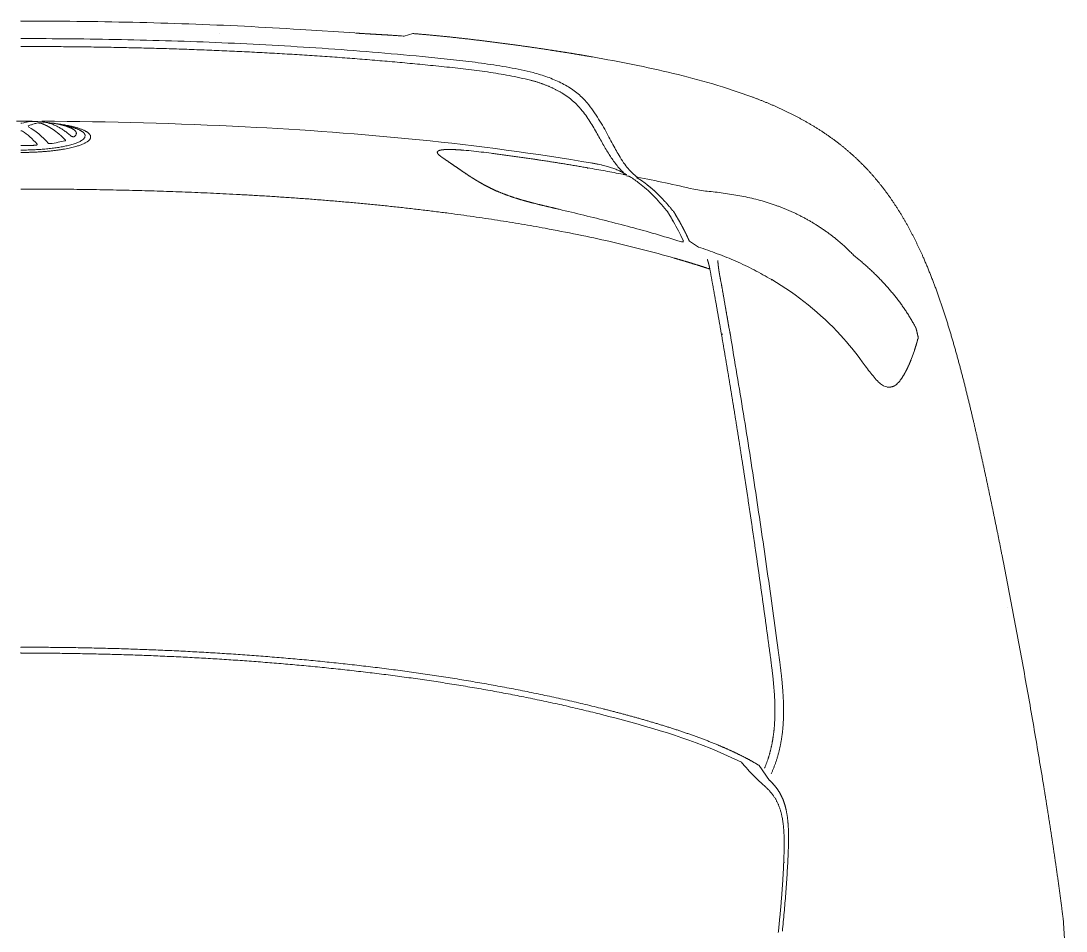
# Model space of a CAD drawing. Extents: x -1073 to 35213, y -1180 to 6950.
# Drawn here: x 5481.8 to 5569.4, y 3694.5 to 3770.9 of the extents above; entities that cross this region are included whole.
import ezdxf

# ---------------------------------------------------------------- set-up
doc = ezdxf.new("R2010")
doc.units = 0
doc.header["$LTSCALE"] = 25
doc.layers.get('0').update_dxf_attribs({"color": 9, "lineweight": 9})
doc.layers.add('04', color=9, linetype='Continuous', lineweight=9)

# ---------------------------------------------------------------- blocks, each defined once
blk = doc.blocks.new('p-araba-passat')
for points in [[(4.67287, -0.00068), (4.67264, -0.00136)], [(4.67602, -0.00655), (4.6769, -0.00616)], [(4.66206, -0.02453), (4.66229, -0.0232)], [(4.66455, -0.03672), (4.6645, -0.0372)], [(4.74019, -0.16605), (4.74019, -0.16605)], [(4.74019, -0.16609), (4.74019, -0.16609)], [(4.75793, -0.23455), (4.75498, -0.28021)], [(4.75223, -0.32156), (4.75446, -0.32884)], [(4.60586, -0.54172), (4.6047, -0.54262)], [(4.57528, -0.56838), (4.58027, -0.5608)], [(4.62242, -0.57275), (4.62388, -0.56442)], [(4.15222, -0.58426), (4.14283, -0.60456)], [(4.14008, -0.61947), (4.12766, -0.62809)], [(4.123, -0.62386), (4.123, -0.62386)], [(4.56451, -0.70334), (4.56859, -0.69856)], [(4.47682, -0.70748), (4.47905, -0.70584)], [(4.45775, -0.72671), (4.4577, -0.72764)], [(4.48857, -0.74962), (4.48104, -0.74697)], [(4.49766, -0.75223), (4.49691, -0.75215)], [(3.97256, -0.87687), (4.01218, -0.8743)]]:
    blk.add_lwpolyline(points)
at = {"flags": 128}
for points in [[(4.63467, -0.51023), (4.63479, -0.50979), (4.63491, -0.50927), (4.63516, -0.50808)], [(4.49767, -0.75221), (4.49791, -0.75244), (4.4987, -0.75276)]]:
    blk.add_lwpolyline(points, dxfattribs=at)
for points, degree, knots in [([(4.68101, 0.00375), (4.68102, 0.00313), (4.68104, 0.00188), (4.68105, 0.00063), (4.68105, 0)], 3, [0, 0, 0, 0, 0.500069, 1, 1, 1, 1]), ([(4.65744, -0.01892), (4.65732, -0.0174), (4.65709, -0.01435), (4.65686, -0.00962), (4.65671, -0.00483), (4.65669, -0.00161), (4.65668, 0)], 3, [0, 0, 0, 0, 0.250475, 0.500651, 0.750428, 1, 1, 1, 1]), ([(4.67287, -0.00068), (4.67289, -0.00057), (4.67292, -0.00035), (4.67292, -0.00011), (4.67292, 0)], 3, [0, 0, 0, 0, 0.517367, 1, 1, 1, 1]), ([(4.6792, 0), (4.67921, -0.00011), (4.67921, -0.00035), (4.67922, -0.00057), (4.67923, -0.00068)], 3, [0, 0, 0, 0, 0.482633, 1, 1, 1, 1]), ([(4.68045, -0.00623), (4.6806, -0.00748), (4.68087, -0.00977), (4.68074, -0.01204), (4.68066, -0.01308)], 3, [0, 0, 0, 0, 0.542117, 1, 1, 1, 1]), ([(4.68078, -0.01041), (4.68081, -0.00985), (4.68088, -0.00853), (4.68092, -0.00719), (4.68095, -0.00642)], 3, [0, 0, 0, 0, 0.426842, 1, 1, 1, 1]), ([(4.68101, -0.00375), (4.68102, -0.00313), (4.68104, -0.00188), (4.68105, -0.00063), (4.68105, 0)], 3, [0, 0, 0, 0, 0.500069, 1, 1, 1, 1]), ([(4.73516, -0.33685), (4.73646, -0.32286), (4.73905, -0.29487), (4.74217, -0.25282), (4.74477, -0.21073), (4.74683, -0.16861), (4.74839, -0.12648), (4.74947, -0.08433), (4.75014, -0.04217), (4.75022, -0.01406), (4.75026, 0)], 3, [0, 0, 0, 0, 0.124999, 0.250001, 0.374999, 0.499998, 0.624999, 0.750001, 0.874999, 1, 1, 1, 1]), ([(4.76497, 0), (4.76492, -0.01565), (4.76482, -0.04694), (4.76399, -0.09387), (4.76262, -0.14079), (4.76069, -0.18769), (4.75885, -0.21893), (4.75793, -0.23455)], 3, [0, 0, 0, 0, 0.2, 0.4, 0.600001, 0.8, 1, 1, 1, 1]), ([(4.64567, -0.47954), (4.66219, -0.38324), (4.6765, -0.22902), (4.68066, -0.07439), (4.6809, -0.01746)], 3, [0, 0, 0, 0, 0.631962, 1, 1, 1, 1]), ([(4.6794, -0.01413), (4.6793, -0.01361), (4.6791, -0.01259), (4.67882, -0.01157), (4.67869, -0.01108)], 3, [0, 0, 0, 0, 0.511438, 1, 1, 1, 1]), ([(4.67881, -0.01783), (4.67882, -0.01781), (4.67894, -0.01749), (4.67905, -0.01717), (4.67916, -0.01688)], 3, [0, 0, 0, 0, 0.067294, 1, 1, 1, 1]), ([(4.67916, -0.01688), (4.67921, -0.0167), (4.6793, -0.01636), (4.67936, -0.01572), (4.67939, -0.01541)], 3, [0, 0, 0, 0, 0.495716, 1, 1, 1, 1]), ([(4.67939, -0.01541), (4.67941, -0.01515), (4.67944, -0.01459), (4.67941, -0.01429), (4.6794, -0.01413)], 3, [0, 0, 0, 0, 0.471009, 1, 1, 1, 1]), ([(4.6601, -0.03779), (4.65983, -0.03649), (4.6593, -0.03389), (4.65861, -0.02956), (4.65801, -0.02499), (4.65769, -0.02174), (4.65754, -0.02012)], 3, [0, 0, 0, 0, 0.250208, 0.500283, 0.750217, 1, 1, 1, 1]), ([(4.67887, -0.0248), (4.67851, -0.02585), (4.6778, -0.0279), (4.67679, -0.02995), (4.67629, -0.03096)], 3, [0, 0, 0, 0, 0.509811, 1, 1, 1, 1]), ([(4.6802, -0.01858), (4.68005, -0.01964), (4.67977, -0.02171), (4.67916, -0.02379), (4.67887, -0.0248)], 3, [0, 0, 0, 0, 0.512793, 1, 1, 1, 1]), ([(4.67629, -0.03096), (4.67581, -0.03184), (4.67484, -0.03362), (4.67364, -0.0354), (4.67302, -0.03631)], 3, [0, 0, 0, 0, 0.489552, 1, 1, 1, 1]), ([(4.66863, -0.05389), (4.66818, -0.05382), (4.66727, -0.05369), (4.66593, -0.05261), (4.66463, -0.05091), (4.66337, -0.04854), (4.66219, -0.04555), (4.66108, -0.042), (4.66043, -0.03919), (4.6601, -0.03779)], 3, [0, 0, 0, 0, 0.142898, 0.285808, 0.428713, 0.571599, 0.714452, 0.857257, 1, 1, 1, 1]), ([(4.6645, -0.0372), (4.66457, -0.03735), (4.6647, -0.03761), (4.66493, -0.03746), (4.66503, -0.03739)], 3, [0, 0, 0, 0, 0.532761, 1, 1, 1, 1]), ([(4.67287, -0.03653), (4.67222, -0.03743), (4.67088, -0.03927), (4.6693, -0.04109), (4.66849, -0.04202)], 3, [0, 0, 0, 0, 0.490259, 1, 1, 1, 1]), ([(4.66794, -0.04483), (4.66833, -0.04525), (4.66911, -0.04609), (4.67003, -0.04648), (4.67056, -0.04651), (4.6707, -0.04652)], 3, [0, 0, 0, 0, 0.429732, 0.859469, 1, 1, 1, 1]), ([(4.74009, -0.16839), (4.74009, -0.16839), (4.74009, -0.16839), (4.74009, -0.16839), (4.74009, -0.16839), (4.74009, -0.16839), (4.74009, -0.16839)], 3, [0, 0, 0, 0, 1, 1, 1, 1, 1, 1, 1]), ([(4.74009, -0.16843), (4.74009, -0.16843), (4.74009, -0.16843), (4.74009, -0.16843), (4.74009, -0.16843), (4.74009, -0.16843), (4.74009, -0.16843)], 3, [0, 0, 0, 0, 1, 1, 1, 1, 1, 1, 1]), ([(4.75457, -0.16662), (4.75457, -0.16662), (4.75457, -0.16662), (4.75457, -0.16662), (4.75457, -0.16662), (4.75457, -0.16662), (4.75457, -0.16662)], 3, [0, 0, 0, 0, 1, 1, 1, 1, 1, 1, 1]), ([(4.75457, -0.16665), (4.75457, -0.16665), (4.75457, -0.16665), (4.75457, -0.16665), (4.75457, -0.16665), (4.75457, -0.16665), (4.75457, -0.16665)], 3, [0, 0, 0, 0, 1, 1, 1, 1, 1, 1, 1]), ([(4.75486, -0.28081), (4.75471, -0.28316), (4.7544, -0.28792), (4.75398, -0.29489), (4.75359, -0.30166), (4.75336, -0.3057), (4.75324, -0.30773)], 3, [0, 0, 0, 0, 0.240643, 0.488472, 0.742573, 1, 1, 1, 1]), ([(4.75324, -0.30773), (4.75317, -0.30902), (4.75302, -0.31159), (4.7528, -0.31497), (4.75257, -0.31801), (4.75238, -0.32014), (4.75226, -0.32126), (4.75223, -0.32156)], 3, [0, 0, 0, 0, 0.228581, 0.457392, 0.686411, 0.915722, 1, 1, 1, 1]), ([(4.72846, -0.33679), (4.72786, -0.34289), (4.72666, -0.35508), (4.72466, -0.37335), (4.72229, -0.39155), (4.71938, -0.40967), (4.71668, -0.4215), (4.71533, -0.42741)], 3, [0, 0, 0, 0, 0.200269, 0.400407, 0.60045, 0.800366, 1, 1, 1, 1]), ([(4.72164, -0.42976), (4.72243, -0.42643), (4.72403, -0.41976), (4.72601, -0.40957), (4.72776, -0.39928), (4.72931, -0.3889), (4.73068, -0.37848), (4.73193, -0.36804), (4.73307, -0.35761), (4.73415, -0.34721), (4.73483, -0.3403), (4.73516, -0.33685)], 3, [0, 0, 0, 0, 0.110123, 0.220832, 0.332038, 0.443608, 0.55535, 0.667097, 0.778606, 0.889692, 1, 1, 1, 1]), ([(4.65673, -0.3694), (4.65683, -0.36796), (4.65703, -0.36506), (4.65717, -0.36107), (4.65718, -0.35742), (4.65705, -0.35549), (4.65698, -0.35452)], 3, [0, 0, 0, 0, 0.246732, 0.496033, 0.747411, 1, 1, 1, 1]), ([(4.654, -0.3946), (4.65436, -0.39182), (4.65507, -0.3862), (4.65605, -0.37767), (4.6565, -0.37217), (4.65673, -0.3694)], 3, [0, 0, 0, 0, 0.326727, 0.660139, 1, 1, 1, 1]), ([(4.64175, -0.47555), (4.64401, -0.46209), (4.64855, -0.43517), (4.65219, -0.40813), (4.654, -0.3946)], 3, [0, 0, 0, 0, 0.500002, 1, 1, 1, 1]), ([(4.69628, -0.47507), (4.6976, -0.47393), (4.70023, -0.47164), (4.70389, -0.46757), (4.7073, -0.4631), (4.71041, -0.45823), (4.71324, -0.45303), (4.71578, -0.44753), (4.71803, -0.44179), (4.72001, -0.43587), (4.7211, -0.43179), (4.72164, -0.42976)], 3, [0, 0, 0, 0, 0.111118, 0.22206, 0.333019, 0.444119, 0.555394, 0.666791, 0.778175, 0.889339, 1, 1, 1, 1]), ([(4.59107, -0.43971), (4.58934, -0.44884), (4.5859, -0.46708), (4.57997, -0.49427), (4.57348, -0.52131), (4.56852, -0.53915), (4.56604, -0.54807)], 3, [0, 0, 0, 0, 0.250065, 0.50012, 0.750147, 1, 1, 1, 1]), ([(4.74065, -0.44402), (4.73973, -0.44997), (4.73788, -0.46185), (4.73585, -0.4737), (4.73483, -0.47961)], 3, [0, 0, 0, 0, 0.501167, 1, 1, 1, 1]), ([(4.60698, -0.45145), (4.60532, -0.45842), (4.60201, -0.47236), (4.59683, -0.49327), (4.59138, -0.51412), (4.58562, -0.53491), (4.58138, -0.54867), (4.57926, -0.55554)], 3, [0, 0, 0, 0, 0.200128, 0.400147, 0.600106, 0.800042, 1, 1, 1, 1]), ([(4.69103, -0.46987), (4.68932, -0.47123), (4.6859, -0.47394), (4.68062, -0.47741), (4.67537, -0.4806), (4.67021, -0.48355), (4.66524, -0.48634), (4.66051, -0.48902), (4.65611, -0.4916), (4.65204, -0.49411), (4.64965, -0.49573), (4.64846, -0.49654)], 3, [0, 0, 0, 0, 0.111314, 0.221751, 0.332214, 0.443071, 0.554375, 0.665986, 0.777649, 0.889066, 1, 1, 1, 1]), ([(4.63634, -0.50504), (4.63728, -0.50013), (4.63914, -0.49031), (4.64088, -0.48047), (4.64175, -0.47555)], 3, [0, 0, 0, 0, 0.500006, 1, 1, 1, 1]), ([(4.64585, -0.47852), (4.64567, -0.47956), (4.64533, -0.48151), (4.64481, -0.48423), (4.64446, -0.48587), (4.64428, -0.48669)], 3, [0, 0, 0, 0, 0.333321, 0.666656, 1, 1, 1, 1]), ([(4.65222, -0.50178), (4.65387, -0.50084), (4.65718, -0.49894), (4.66291, -0.49587), (4.66912, -0.49254), (4.67576, -0.48887), (4.68263, -0.48478), (4.68956, -0.48029), (4.69405, -0.47681), (4.69628, -0.47507)], 3, [0, 0, 0, 0, 0.13785, 0.27742, 0.419376, 0.56365, 0.709481, 0.855525, 1, 1, 1, 1]), ([(4.73483, -0.47961), (4.73277, -0.49091), (4.72865, -0.51352), (4.72121, -0.54717), (4.71265, -0.58057), (4.70515, -0.60229), (4.7014, -0.61314)], 3, [0, 0, 0, 0, 0.250046, 0.500094, 0.750143, 1, 1, 1, 1]), ([(4.64428, -0.48669), (4.64395, -0.48812), (4.64327, -0.49099), (4.64215, -0.49473), (4.64091, -0.49823), (4.63952, -0.50151), (4.638, -0.50467), (4.63684, -0.5067), (4.63627, -0.50771)], 3, [0, 0, 0, 0, 0.166261, 0.332753, 0.499445, 0.666249, 0.833102, 1, 1, 1, 1]), ([(4.64846, -0.49654), (4.6471, -0.49752), (4.64439, -0.49947), (4.64102, -0.50232), (4.63873, -0.50453), (4.63754, -0.50579), (4.63724, -0.50611)], 3, [0, 0, 0, 0, 0.298367, 0.596741, 0.895128, 1, 1, 1, 1]), ([(4.63403, -0.51698), (4.63506, -0.51568), (4.63714, -0.51306), (4.64102, -0.50936), (4.64583, -0.50566), (4.65009, -0.50307), (4.65222, -0.50178)], 3, [0, 0, 0, 0, 0.250045, 0.500063, 0.750045, 1, 1, 1, 1]), ([(4.63627, -0.50771), (4.63618, -0.50786), (4.63602, -0.50814), (4.63591, -0.50778), (4.63607, -0.50648), (4.63625, -0.50554), (4.63634, -0.50504)], 3, [0, 0, 0, 0, 0.268236, 0.497875, 0.730261, 1, 1, 1, 1]), ([(4.62388, -0.56442), (4.62566, -0.55653), (4.62923, -0.54076), (4.63243, -0.52491), (4.63403, -0.51698)], 3, [0, 0, 0, 0, 0.499826, 1, 1, 1, 1]), ([(4.63428, -0.51104), (4.63343, -0.51237), (4.63172, -0.51502), (4.62973, -0.51766), (4.62874, -0.51898)], 3, [0, 0, 0, 0, 0.5, 1, 1, 1, 1]), ([(4.63339, -0.51673), (4.63343, -0.51664), (4.63351, -0.51646), (4.63351, -0.51667), (4.63352, -0.51677)], 3, [0, 0, 0, 0, 0.536077, 1, 1, 1, 1]), ([(4.62874, -0.51898), (4.62719, -0.5209), (4.62409, -0.52475), (4.61864, -0.53047), (4.61265, -0.53613), (4.60813, -0.53986), (4.60586, -0.54172)], 3, [0, 0, 0, 0, 0.25, 0.500001, 0.75, 1, 1, 1, 1]), ([(4.59645, -0.54751), (4.59763, -0.54684), (4.59997, -0.54549), (4.60225, -0.54414), (4.60339, -0.54346)], 3, [0, 0, 0, 0, 0.500054, 1, 1, 1, 1]), ([(4.60339, -0.54346), (4.60363, -0.54333), (4.60411, -0.54305), (4.60451, -0.54276), (4.6047, -0.54262)], 3, [0, 0, 0, 0, 0.500106, 1, 1, 1, 1]), ([(4.58108, -0.55554), (4.58377, -0.55422), (4.58915, -0.55159), (4.59402, -0.54887), (4.59645, -0.54751)], 3, [0, 0, 0, 0, 0.499992, 1, 1, 1, 1]), ([(4.59635, -0.5527), (4.59757, -0.55201), (4.60001, -0.55063), (4.60237, -0.54923), (4.60355, -0.54854)], 3, [0, 0, 0, 0, 0.499677, 1, 1, 1, 1]), ([(4.60355, -0.54854), (4.60378, -0.5484), (4.60424, -0.54814), (4.6046, -0.54787), (4.60478, -0.54773)], 3, [0, 0, 0, 0, 0.500043, 1, 1, 1, 1]), ([(4.57528, -0.56838), (4.57348, -0.5737), (4.56988, -0.58433), (4.56349, -0.59994), (4.55629, -0.61521), (4.55071, -0.62499), (4.54791, -0.62987)], 3, [0, 0, 0, 0, 0.249836, 0.499806, 0.749939, 1, 1, 1, 1]), ([(4.6189, -0.59992), (4.61931, -0.5975), (4.62011, -0.59265), (4.62105, -0.58569), (4.62184, -0.57899), (4.62223, -0.57483), (4.62242, -0.57275)], 3, [0, 0, 0, 0, 0.250123, 0.500154, 0.750104, 1, 1, 1, 1]), ([(4.50124, -0.5952), (4.51004, -0.59367), (4.52765, -0.59062), (4.54523, -0.58744), (4.55402, -0.58585)], 3, [0, 0, 0, 0, 0.49999, 1, 1, 1, 1]), ([(4.55402, -0.58585), (4.55499, -0.58569), (4.55692, -0.58538), (4.55881, -0.58517), (4.55975, -0.58506)], 3, [0, 0, 0, 0, 0.502103, 1, 1, 1, 1]), ([(4.23687, -0.63536), (4.25896, -0.63233), (4.30313, -0.62628), (4.36929, -0.61656), (4.43535, -0.60631), (4.47928, -0.5989), (4.50124, -0.5952)], 3, [0, 0, 0, 0, 0.250024, 0.50003, 0.75002, 1, 1, 1, 1]), ([(4.14283, -0.60456), (4.14182, -0.6054), (4.13882, -0.60796), (4.13396, -0.6124), (4.12833, -0.61798), (4.12477, -0.6219), (4.123, -0.62386)], 3, [0, 0, 0, 0, 0.143062, 0.429376, 0.714986, 1, 1, 1, 1]), ([(4.61022, -0.63363), (4.61099, -0.63139), (4.61254, -0.6269), (4.61451, -0.6201), (4.61623, -0.6133), (4.6177, -0.60654), (4.6185, -0.60212), (4.6189, -0.59992)], 3, [0, 0, 0, 0, 0.200002, 0.400002, 0.6, 0.8, 1, 1, 1, 1]), ([(4.06392, -0.64361), (4.05863, -0.64335), (4.04804, -0.64283), (4.03235, -0.64168), (4.01673, -0.64034), (4.00636, -0.63932), (4.00117, -0.63881)], 3, [0, 0, 0, 0, 0.249924, 0.499864, 0.749814, 1, 1, 1, 1]), ([(4.52984, -0.65858), (4.52984, -0.65858), (4.52984, -0.65858), (4.52984, -0.65858), (4.52984, -0.65858), (4.52984, -0.65858), (4.52984, -0.65858), (4.52984, -0.65858), (4.52984, -0.65858), (4.52984, -0.65858), (4.52984, -0.65858), (4.52984, -0.65858), (4.52984, -0.65858), (4.52984, -0.65858), (4.52984, -0.65858)], 7, [0, 0, 0, 0, 0, 0, 0, 0, 1, 1, 1, 1, 1, 1, 1, 1.000001, 1.000001, 1.000001, 1.000001, 1.000001, 1.000001, 1.000001, 1.000001]), ([(4.56859, -0.69856), (4.56904, -0.69807), (4.56996, -0.69709), (4.57129, -0.69575), (4.57216, -0.69487), (4.5726, -0.69443)], 3, [0, 0, 0, 0, 0.328155, 0.661891, 1, 1, 1, 1]), ([(4.62385, -0.71654), (4.62385, -0.71654), (4.62385, -0.71654), (4.62385, -0.71654), (4.62385, -0.71654), (4.62385, -0.71654), (4.62385, -0.71654)], 3, [0, 0, 0, 0, 1, 1, 1, 1, 1, 1, 1]), ([(4.62386, -0.71652), (4.62386, -0.71652), (4.62386, -0.71652), (4.62386, -0.71652), (4.62386, -0.71652), (4.62386, -0.71652), (4.62386, -0.71652), (4.62386, -0.71652), (4.62386, -0.71652), (4.62386, -0.71652), (4.62386, -0.71652)], 5, [0, 0, 0, 0, 0, 0, 1, 1, 1, 1, 1, 1, 1, 1, 1, 1, 1]), ([(4.46484, -0.73876), (4.46392, -0.73812), (4.46207, -0.73686), (4.46052, -0.73514), (4.45974, -0.73428)], 3, [0, 0, 0, 0, 0.500548, 1, 1, 1, 1]), ([(4.49691, -0.75215), (4.49552, -0.75177), (4.49274, -0.75101), (4.48996, -0.75008), (4.48857, -0.74962)], 3, [0, 0, 0, 0, 0.5, 1, 1, 1, 1]), ([(4.50004, -0.7528), (4.5, -0.75278), (4.49992, -0.75273), (4.50034, -0.75257), (4.50076, -0.75247), (4.50098, -0.75242)], 3, [0, 0, 0, 0, 0.346035, 0.656494, 1, 1, 1, 1]), ([(4.31206, -0.82401), (4.29631, -0.82708), (4.2648, -0.83321), (4.21743, -0.8419), (4.17002, -0.85028), (4.13834, -0.85552), (4.12251, -0.85813)], 3, [0, 0, 0, 0, 0.250001, 0.499999, 0.750001, 1, 1, 1, 1])]:
    blk.add_open_spline(points, degree=degree, knots=knots)
for points, degree in [([(4.23449, 0), (4.23449, -0.12288), (4.22734, -0.24549), (4.21298, -0.3682), (4.18297, -0.48722)], 4), ([(4.18774, -0.48838), (4.21787, -0.36891), (4.23226, -0.24591), (4.23943, -0.12308), (4.23943, 0)], 4), ([(4.23449, 0), (4.23438, 0), (4.23457, 0), (4.23494, 0)], 3), ([(4.23943, 0), (4.23938, 0), (4.23926, 0), (4.23909, 0)], 3), ([(4.62398, 0), (4.62398, -0.08884), (4.62157, -0.17284), (4.61655, -0.26615), (4.60619, -0.35717), (4.59107, -0.43971)], 5), ([(4.66768, -0.05852), (4.6636, -0.05852), (4.65952, -0.05133), (4.65627, -0.03683), (4.65468, -0.01828), (4.65468, 0)], 5), ([(4.66076, -0.01266), (4.66061, -0.01019), (4.66049, -0.00768), (4.66042, -0.00513), (4.66038, -0.00256), (4.66038, 0)], 5), ([(4.67264, -0.00136), (4.66979, -0.00551), (4.6661, -0.00964), (4.66164, -0.01368)], 3), ([(4.66229, -0.0232), (4.66828, -0.01778), (4.6729, -0.01219), (4.67602, -0.00655)], 3), ([(4.67746, -0.0075), (4.67727, -0.00706), (4.67709, -0.00661), (4.6769, -0.00616)], 3), ([(4.67799, -0.00889), (4.67781, -0.00843), (4.67764, -0.00797), (4.67746, -0.0075)], 3), ([(4.67933, -0.00136), (4.67951, -0.00202), (4.6797, -0.00268), (4.67988, -0.00334)], 3), ([(4.67988, -0.00334), (4.68007, -0.0043), (4.68026, -0.00527), (4.68045, -0.00623)], 3), ([(4.68095, -0.00642), (4.68097, -0.00573), (4.68098, -0.00504), (4.681, -0.00435)], 3), ([(4.681, -0.00435), (4.68101, -0.00415), (4.68101, -0.00395), (4.68101, -0.00375)], 3), ([(4.72846, -0.33679), (4.73498, -0.26964), (4.7395, -0.20233), (4.74227, -0.13491), (4.74361, -0.06744), (4.74361, 0)], 5), ([(4.76497, 0), (4.76501, 0), (4.76504, 0), (4.76507, 0), (4.76509, 0), (4.76509, 0)], 5), ([(4.66164, -0.01368), (4.66141, -0.01389), (4.66115, -0.01388), (4.66093, -0.01362), (4.6608, -0.01317), (4.66076, -0.01266)], 5), ([(4.67916, -0.01688), (4.67854, -0.01863), (4.6778, -0.02038), (4.67694, -0.02213), (4.67594, -0.02389), (4.67483, -0.02564)], 5), ([(4.67869, -0.01108), (4.67845, -0.01035), (4.67822, -0.00962), (4.67799, -0.00889)], 3), ([(4.68021, -0.01846), (4.6804, -0.01655), (4.68057, -0.01464), (4.6807, -0.01272)], 3), ([(4.65754, -0.02012), (4.6575, -0.01972), (4.65747, -0.01932), (4.65744, -0.01892)], 3), ([(4.66455, -0.03672), (4.66356, -0.0334), (4.66271, -0.02924), (4.66206, -0.02453)], 3), ([(4.67483, -0.02564), (4.67331, -0.02801), (4.67157, -0.03037), (4.66961, -0.03273), (4.66743, -0.03507), (4.66503, -0.03739)], 5), ([(4.67964, -0.02304), (4.67844, -0.0356), (4.67643, -0.0466), (4.67374, -0.05456), (4.67071, -0.05852), (4.66768, -0.05852)], 5), ([(4.67995, -0.02078), (4.67892, -0.03), (4.67733, -0.03795), (4.67528, -0.04367), (4.67299, -0.04652), (4.6707, -0.04652)], 5), ([(4.67483, -0.02564), (4.67487, -0.02556), (4.67492, -0.02549), (4.67496, -0.02542)], 3), ([(4.67885, -0.01773), (4.67885, -0.01773), (4.67885, -0.01773), (4.67885, -0.01772)], 3), ([(4.67886, -0.01772), (4.67886, -0.01771), (4.67886, -0.01771), (4.67886, -0.01771), (4.67886, -0.01771), (4.67886, -0.01772)], 5), ([(4.66863, -0.05389), (4.6709, -0.05389), (4.67317, -0.05148), (4.67527, -0.04662), (4.67703, -0.03974), (4.67836, -0.03145)], 5), ([(4.66794, -0.04483), (4.66778, -0.04462), (4.66775, -0.04409), (4.66786, -0.04316), (4.66822, -0.04231), (4.66849, -0.04202)], 5), ([(4.67302, -0.03631), (4.67297, -0.03639), (4.67292, -0.03646), (4.67287, -0.03653)], 3), ([(4.75486, -0.28081), (4.75455, -0.28546), (4.75426, -0.29015), (4.75398, -0.29485), (4.75371, -0.29946), (4.75347, -0.30382), (4.75324, -0.30773)], 6), ([(4.75336, -0.30564), (4.7534, -0.30605), (4.75339, -0.30646), (4.75335, -0.30689), (4.7533, -0.30731), (4.75324, -0.30773)], 5), ([(4.75336, -0.30564), (4.7534, -0.30605), (4.75339, -0.30646), (4.75335, -0.30689), (4.7533, -0.30731), (4.75324, -0.30773)], 5), ([(4.74065, -0.44402), (4.74416, -0.42109), (4.74727, -0.39808), (4.75011, -0.37504), (4.75266, -0.35197), (4.75446, -0.32884)], 5), ([(4.65488, -0.34934), (4.65399, -0.34928), (4.65295, -0.35011), (4.65185, -0.35148), (4.65069, -0.35316), (4.6495, -0.3549)], 5), ([(4.65698, -0.35452), (4.65679, -0.35241), (4.65647, -0.35082), (4.65602, -0.34984), (4.65548, -0.34939), (4.65488, -0.34934)], 5), ([(4.6495, -0.3549), (4.64706, -0.35844), (4.6444, -0.36233), (4.64155, -0.36648), (4.63847, -0.37088), (4.63518, -0.3759)], 5), ([(4.65673, -0.3694), (4.65699, -0.36592), (4.65717, -0.36256), (4.65724, -0.3594), (4.65718, -0.35669), (4.65698, -0.35452)], 5), ([(4.63518, -0.3759), (4.63333, -0.37871), (4.63142, -0.38172), (4.62946, -0.38498), (4.62744, -0.38859), (4.62542, -0.39258)], 5), ([(4.61478, -0.42037), (4.61659, -0.41412), (4.61856, -0.40805), (4.62075, -0.40232), (4.62309, -0.3972), (4.62542, -0.39258)], 5), ([(4.64175, -0.47555), (4.64456, -0.45942), (4.64719, -0.44326), (4.64964, -0.42707), (4.65191, -0.41085), (4.654, -0.3946)], 5), ([(4.60698, -0.45145), (4.60845, -0.44521), (4.60992, -0.43893), (4.61143, -0.43266), (4.61303, -0.42643), (4.61478, -0.42037)], 5), ([(4.69103, -0.46987), (4.69679, -0.46507), (4.70192, -0.45921), (4.70638, -0.45221), (4.7102, -0.44426), (4.7132, -0.436), (4.71533, -0.42741)], 6), ([(4.74065, -0.44402), (4.73955, -0.45121), (4.73842, -0.45837), (4.73726, -0.4655), (4.73607, -0.47258), (4.73483, -0.47961)], 5), ([(4.64118, -0.47547), (4.6414, -0.4755), (4.64158, -0.47553), (4.6417, -0.47554), (4.64175, -0.47555)], 4), ([(4.64118, -0.47547), (4.6414, -0.4755), (4.64158, -0.47553), (4.6417, -0.47554), (4.64175, -0.47555)], 4), ([(4.18294, -0.48719), (4.17455, -0.52007), (4.1653, -0.55286), (4.15222, -0.58426)], 3), ([(4.15676, -0.58616), (4.16678, -0.56233), (4.17456, -0.53779), (4.18149, -0.51318), (4.18774, -0.48838)], 4), ([(4.64415, -0.48703), (4.6442, -0.48695), (4.64424, -0.48687), (4.64427, -0.48678), (4.64428, -0.48669)], 4), ([(4.64415, -0.48703), (4.6442, -0.48695), (4.64424, -0.48687), (4.64427, -0.48678), (4.64428, -0.48669)], 4), ([(4.5805, -0.49148), (4.5805, -0.49148), (4.5805, -0.49148), (4.5805, -0.49148)], 3), ([(4.63627, -0.50771), (4.63605, -0.50808), (4.63583, -0.50844), (4.63586, -0.50753), (4.63611, -0.50628), (4.63634, -0.50504)], 5), ([(4.62808, -0.52475), (4.62933, -0.52316), (4.63052, -0.52156), (4.63161, -0.51996), (4.63258, -0.51835), (4.63339, -0.51673)], 5), ([(4.63428, -0.51104), (4.63436, -0.51091), (4.63444, -0.51078), (4.63452, -0.51061), (4.63461, -0.51038), (4.6347, -0.51008)], 5), ([(4.60479, -0.54773), (4.61045, -0.54323), (4.6156, -0.53868), (4.62026, -0.53408), (4.62442, -0.52943), (4.62808, -0.52475)], 5), ([(4.60339, -0.54346), (4.60203, -0.54428), (4.60066, -0.54509), (4.59927, -0.5459), (4.59787, -0.5467), (4.59645, -0.54751)], 5), ([(4.55668, -0.57839), (4.55836, -0.57335), (4.55998, -0.5683), (4.56155, -0.56326), (4.56308, -0.5582), (4.56458, -0.55315), (4.56604, -0.54807)], 6), ([(4.59635, -0.5527), (4.59783, -0.55188), (4.59928, -0.55104), (4.60071, -0.55021), (4.60214, -0.54937), (4.60355, -0.54854)], 5), ([(4.60479, -0.54773), (4.60457, -0.5479), (4.60435, -0.54807), (4.60411, -0.5482), (4.60383, -0.54837), (4.60355, -0.54854)], 5), ([(4.58108, -0.55554), (4.58059, -0.55578), (4.58009, -0.55601), (4.57973, -0.55571), (4.57964, -0.55506), (4.57975, -0.55425)], 5), ([(4.58027, -0.5608), (4.58324, -0.5595), (4.58606, -0.55818), (4.58877, -0.55683), (4.59136, -0.55547), (4.59388, -0.55409), (4.59635, -0.5527)], 6), ([(4.50226, -0.5877), (4.5131, -0.58583), (4.52394, -0.58393), (4.53477, -0.58201), (4.5456, -0.58006), (4.55643, -0.57807)], 5), ([(4.55643, -0.57807), (4.55755, -0.57786), (4.55865, -0.57764), (4.55973, -0.57741), (4.56077, -0.57715), (4.56174, -0.57688)], 5), ([(4.56174, -0.57688), (4.56244, -0.57668), (4.5631, -0.57648), (4.56373, -0.57627), (4.5643, -0.57606), (4.56481, -0.57585)], 5), ([(4.14008, -0.61947), (4.14409, -0.61307), (4.14754, -0.60643), (4.15079, -0.59977), (4.15389, -0.59301), (4.15676, -0.58616)], 5), ([(4.50124, -0.5952), (4.51181, -0.59338), (4.52237, -0.59154), (4.53293, -0.58967), (4.54348, -0.58777), (4.55402, -0.58585)], 5), ([(4.55402, -0.58585), (4.55509, -0.58566), (4.55621, -0.58549), (4.55736, -0.58534), (4.55855, -0.5852), (4.55975, -0.58506)], 5), ([(4.55975, -0.58506), (4.56063, -0.58497), (4.56149, -0.58488), (4.56238, -0.58479), (4.56323, -0.5847), (4.564, -0.58456)], 5), ([(4.50226, -0.5877), (4.4789, -0.59173), (4.45552, -0.59564), (4.43212, -0.59943), (4.4087, -0.60313), (4.38527, -0.60672)], 5), ([(4.50226, -0.5877), (4.5022, -0.5881), (4.50215, -0.5885), (4.50211, -0.58879), (4.50209, -0.58891)], 4), ([(4.38527, -0.60672), (4.35645, -0.61115), (4.3276, -0.61542), (4.29873, -0.61957), (4.26984, -0.62359), (4.24093, -0.62751)], 5), ([(4.7014, -0.61314), (4.69422, -0.63243), (4.6858, -0.65125), (4.67577, -0.66939), (4.66355, -0.68617), (4.64944, -0.70114)], 5), ([(4.123, -0.62386), (4.11483, -0.63309), (4.10577, -0.63846), (4.09451, -0.64074), (4.07828, -0.64068), (4.0624, -0.64011)], 5), ([(4.10327, -0.64192), (4.10783, -0.64089), (4.11232, -0.63946), (4.11671, -0.63748), (4.12076, -0.6348), (4.1244, -0.63162), (4.12766, -0.62809)], 6), ([(4.13312, -0.6294), (4.14238, -0.63365), (4.15218, -0.6368), (4.16237, -0.63874), (4.17269, -0.63966), (4.18305, -0.63984)], 5), ([(4.13788, -0.62378), (4.13808, -0.6239), (4.13829, -0.62402), (4.13851, -0.62413), (4.13873, -0.62423), (4.13896, -0.62432), (4.13919, -0.62442), (4.13942, -0.62451)], 7), ([(4.13942, -0.62451), (4.14655, -0.62739), (4.15387, -0.62954), (4.16135, -0.63103), (4.16897, -0.63194), (4.17672, -0.63237)], 5), ([(4.17672, -0.63237), (4.18945, -0.63308), (4.20237, -0.63246), (4.21523, -0.63102), (4.22807, -0.62925), (4.24093, -0.62751)], 5), ([(4.50117, -0.6878), (4.51948, -0.671), (4.53522, -0.65131), (4.54796, -0.62991)], 3), ([(4.54762, -0.62972), (4.54785, -0.62986), (4.54799, -0.62993), (4.54802, -0.62994), (4.54791, -0.62987)], 4), ([(4.0624, -0.64011), (4.04978, -0.63967), (4.03723, -0.6389), (4.02476, -0.63787), (4.01237, -0.63668), (4.00006, -0.63545)], 5), ([(4.05877, -0.64062), (4.0588, -0.6404), (4.05883, -0.64019), (4.05886, -0.63998)], 3), ([(4.05877, -0.64062), (4.0588, -0.6404), (4.05883, -0.64019), (4.05886, -0.63998)], 3), ([(4.18305, -0.63984), (4.19385, -0.64002), (4.20469, -0.63938), (4.21545, -0.63822), (4.22617, -0.6368), (4.23687, -0.63536)], 5), ([(4.61022, -0.63363), (4.60627, -0.64466), (4.60141, -0.65545), (4.59565, -0.6659), (4.58893, -0.67591), (4.58143, -0.68549), (4.5726, -0.69443)], 6), ([(4.06392, -0.64361), (4.07167, -0.64395), (4.07949, -0.64418), (4.08734, -0.64417), (4.09538, -0.6437), (4.10327, -0.64192)], 5), ([(4.53202, -0.654), (4.53201, -0.654), (4.53202, -0.654), (4.53202, -0.654), (4.53202, -0.654), (4.53202, -0.654), (4.53202, -0.654), (4.53202, -0.654)], 7), ([(4.47905, -0.70584), (4.48658, -0.7003), (4.49412, -0.69429), (4.50117, -0.6878)], 3), ([(4.56665, -0.75703), (4.58505, -0.74892), (4.6029, -0.7396), (4.62, -0.72871), (4.63563, -0.71578), (4.64944, -0.70114)], 5), ([(4.5726, -0.69443), (4.57181, -0.69523), (4.57101, -0.69601), (4.57021, -0.69682), (4.56941, -0.69767), (4.56859, -0.69856)], 5), ([(4.46707, -0.71491), (4.4701, -0.71248), (4.47341, -0.70997), (4.47682, -0.70748)], 3), ([(4.56451, -0.70334), (4.55517, -0.71458), (4.54491, -0.72507), (4.53379, -0.73466), (4.52176, -0.74313), (4.50891, -0.75007)], 5), ([(4.45986, -0.72202), (4.46142, -0.71974), (4.46401, -0.71735), (4.46707, -0.71491)], 3), ([(4.45765, -0.72788), (4.45774, -0.72609), (4.45843, -0.72406), (4.45986, -0.72202)], 3), ([(4.45771, -0.7275), (4.45762, -0.72885), (4.45775, -0.73009), (4.45804, -0.73123), (4.45846, -0.73226), (4.45899, -0.73317)], 5), ([(4.45899, -0.73317), (4.45913, -0.7334), (4.45927, -0.73363), (4.45942, -0.73385), (4.45958, -0.73406), (4.45974, -0.73428)], 5), ([(4.45974, -0.73428), (4.45949, -0.73391), (4.45924, -0.73354), (4.45899, -0.73317)], 3), ([(4.46484, -0.73876), (4.46544, -0.73916), (4.46603, -0.73955), (4.46663, -0.73993), (4.46723, -0.74029), (4.46783, -0.74064)], 5), ([(4.46783, -0.74064), (4.46684, -0.74001), (4.46584, -0.73938), (4.46484, -0.73876)], 3), ([(4.46783, -0.74064), (4.47038, -0.74213), (4.47293, -0.74346), (4.47548, -0.74467), (4.47804, -0.74577), (4.4806, -0.74678)], 5), ([(4.49691, -0.75215), (4.49524, -0.75171), (4.49357, -0.75124), (4.49191, -0.75073), (4.49024, -0.75019), (4.48857, -0.74962)], 5), ([(4.50004, -0.7528), (4.49942, -0.75291), (4.49875, -0.75287), (4.49813, -0.75265), (4.49766, -0.75223)], 4), ([(4.50004, -0.7528), (4.49942, -0.75291), (4.49875, -0.75287), (4.49813, -0.75265), (4.49766, -0.75223)], 4), ([(4.50004, -0.7528), (4.49994, -0.75278), (4.49993, -0.75274), (4.50001, -0.75268), (4.50017, -0.75262), (4.5004, -0.75256), (4.50069, -0.75248), (4.50098, -0.75242)], 7), ([(4.50098, -0.75242), (4.50267, -0.75203), (4.50437, -0.75164), (4.50606, -0.75125)], 3), ([(4.50606, -0.75125), (4.50505, -0.75151), (4.50403, -0.75175), (4.50302, -0.75199), (4.502, -0.75221), (4.50098, -0.75242)], 5), ([(4.50891, -0.75007), (4.50837, -0.75037), (4.50783, -0.75066), (4.50727, -0.75094), (4.50666, -0.7511), (4.50606, -0.75125)], 5), ([(4.50606, -0.75125), (4.50666, -0.7511), (4.50727, -0.75094), (4.50783, -0.75066), (4.50837, -0.75037), (4.50891, -0.75007)], 5), ([(4.43325, -0.7982), (4.46046, -0.7918), (4.48757, -0.78492), (4.51446, -0.77726), (4.54106, -0.76832), (4.56665, -0.75703)], 5), ([(4.43325, -0.7982), (4.40912, -0.80387), (4.38491, -0.80917), (4.36066, -0.81428), (4.33638, -0.81922), (4.31206, -0.82401)], 5), ([(4.27251, -0.82794), (4.2725, -0.82794), (4.27248, -0.82795), (4.27247, -0.82795), (4.27245, -0.82795), (4.27244, -0.82796)], 5), ([(4.01218, -0.8743), (4.03431, -0.87156), (4.05639, -0.86846), (4.07846, -0.86517), (4.10049, -0.86171), (4.12251, -0.85813)], 5)]:
    blk.add_open_spline(points, degree=degree)

msp = doc.modelspace()

# ---------------------------------------------------------------- block references
at = {"layer": '04', "xscale": 100, "yscale": 100, "zscale": 100, "rotation": 90}
msp.add_blockref('p-araba-passat', (5481.753, 3294.416), dxfattribs=at)

doc.saveas('drawing.dxf')
